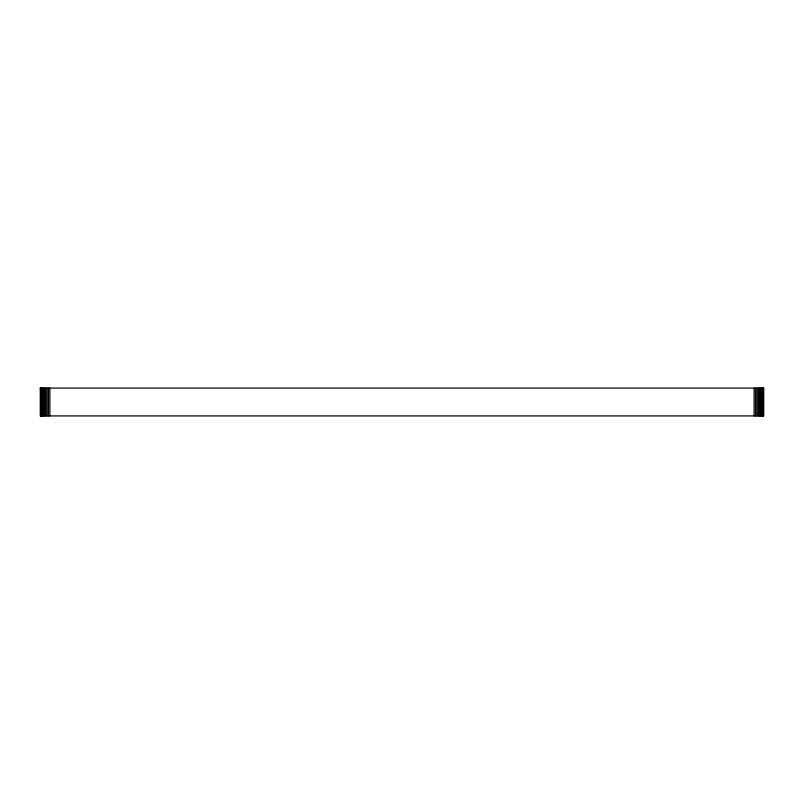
<?xml version="1.0" encoding="UTF-8"?>
<svg xmlns="http://www.w3.org/2000/svg" width="804" height="804" viewBox="0 0 804 804"><rect width="100%" height="100%" fill="white"/><g stroke="black" fill="none" stroke-linecap="round" stroke-linejoin="round"><path stroke-width="1.21" d="M40.2 388.081L763.8 388.081M763.71 388.081L763.71 415.919L40.29 415.919L40.29 388.081M763.418 388.081L763.418 415.919M762.956 388.081L762.956 415.919M762.313 388.081L762.313 415.919M761.499 388.081L761.499 415.919M760.544 388.081L760.544 415.919M759.448 388.081L759.448 415.919M758.232 388.081L758.232 415.919M756.926 388.081L756.926 415.919M755.549 388.081L755.549 415.919M754.122 388.081L754.122 415.919M49.878 388.081L49.878 415.919M48.451 388.081L48.451 415.919M47.074 388.081L47.074 415.919M45.768 388.081L45.768 415.919M44.552 388.081L44.552 415.919M43.456 388.081L43.456 415.919M42.501 388.081L42.501 415.919M41.687 388.081L41.687 415.919M41.044 388.081L41.044 415.919M40.582 388.081L40.582 415.919"/></g></svg>
